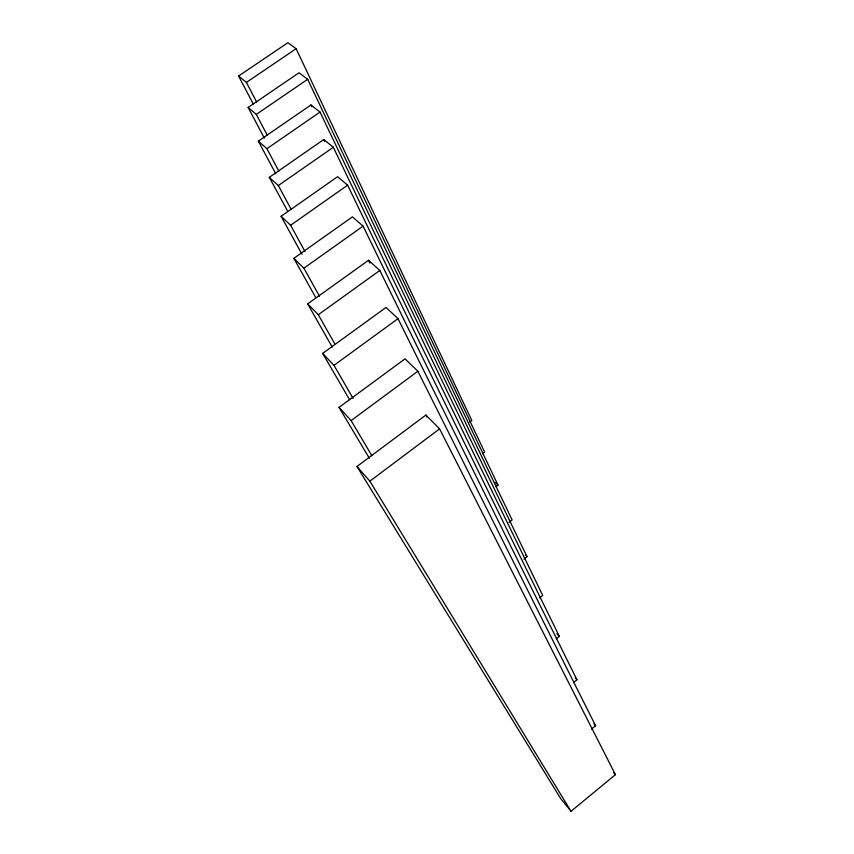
<?xml version="1.0" encoding="UTF-8"?>
<svg xmlns="http://www.w3.org/2000/svg" width="854" height="854" viewBox="0 0 854 854"><rect width="100%" height="100%" fill="white"/><g stroke="black" fill="none" stroke-linecap="round" stroke-linejoin="round"><path stroke-width="1.28" d="M571.027 811.3L615.424 774.663L439.596 428.847L425.879 415.055L356.961 466.497L560.715 798.629L571.027 811.3L369.857 481.165L356.961 466.497M591.48 729.124L595.601 725.772L417.862 371.255L405.042 358.84L339.038 407.39L369.238 458.086M573.867 682.239L576.941 679.763L398.017 318.659L385.997 307.451L322.673 353.407L349.553 399.661M556.274 638.824L559.349 636.379L379.816 270.462L368.522 260.289L307.664 303.896L332.206 347.034M539.664 597.821L542.728 595.398L363.089 226.107L352.424 216.852L293.861 258.346L315.628 297.32M523.865 559.103L527.014 556.637L347.631 185.169L337.554 176.725L281.105 216.286L302.017 254.311M508.963 522.37L512.122 519.926L333.327 147.262L323.773 139.533L269.298 177.333L287.542 210.991M495.886 486.705L497.999 485.083L320.047 112.066L310.963 104.978L258.324 141.156L275.778 173.736M482.521 453.559L484.581 451.99L307.675 79.294L299.028 72.771L248.119 107.465L264.345 138.113M469.743 422.079L471.824 420.52L296.135 48.71L287.883 42.7L238.576 76.017L253.2 103.889M369.857 481.165L439.596 428.847M339.038 407.39L351.101 420.584L417.862 371.255M322.673 353.407L333.989 365.32L398.017 318.659M307.664 303.896L318.318 314.71L379.816 270.462M293.861 258.346L303.917 268.177L363.089 226.107M281.105 216.286L290.627 225.253L347.631 185.169M269.298 177.333L278.34 185.542L333.327 147.262M258.324 141.156L266.928 148.681L320.047 112.066M248.119 107.465L256.307 114.393L307.675 79.294M238.576 76.017L246.4 82.4L296.135 48.71M495.373 482.457L497.999 485.083M525.306 554.865L527.014 556.637M556.819 633.636L559.349 636.379M575.18 677.809L576.941 679.763M593.904 723.872L595.601 725.772M613.78 772.785L615.424 774.663M351.101 420.584L371.906 455.78M333.989 365.32L353.033 398.338M318.318 314.71L334.651 343.618M303.917 268.177L319.481 296.242M290.627 225.253L304.985 251.546M278.34 185.542L291.043 209.134M266.928 148.681L278.938 171.259M256.307 114.393L267.195 135.081M246.4 82.4L256.638 102.042M425.879 415.055L426.819 416.88M368.522 260.289L369.889 263.043M323.773 139.533L324.648 141.348M310.963 104.978L311.827 106.771"/></g></svg>
